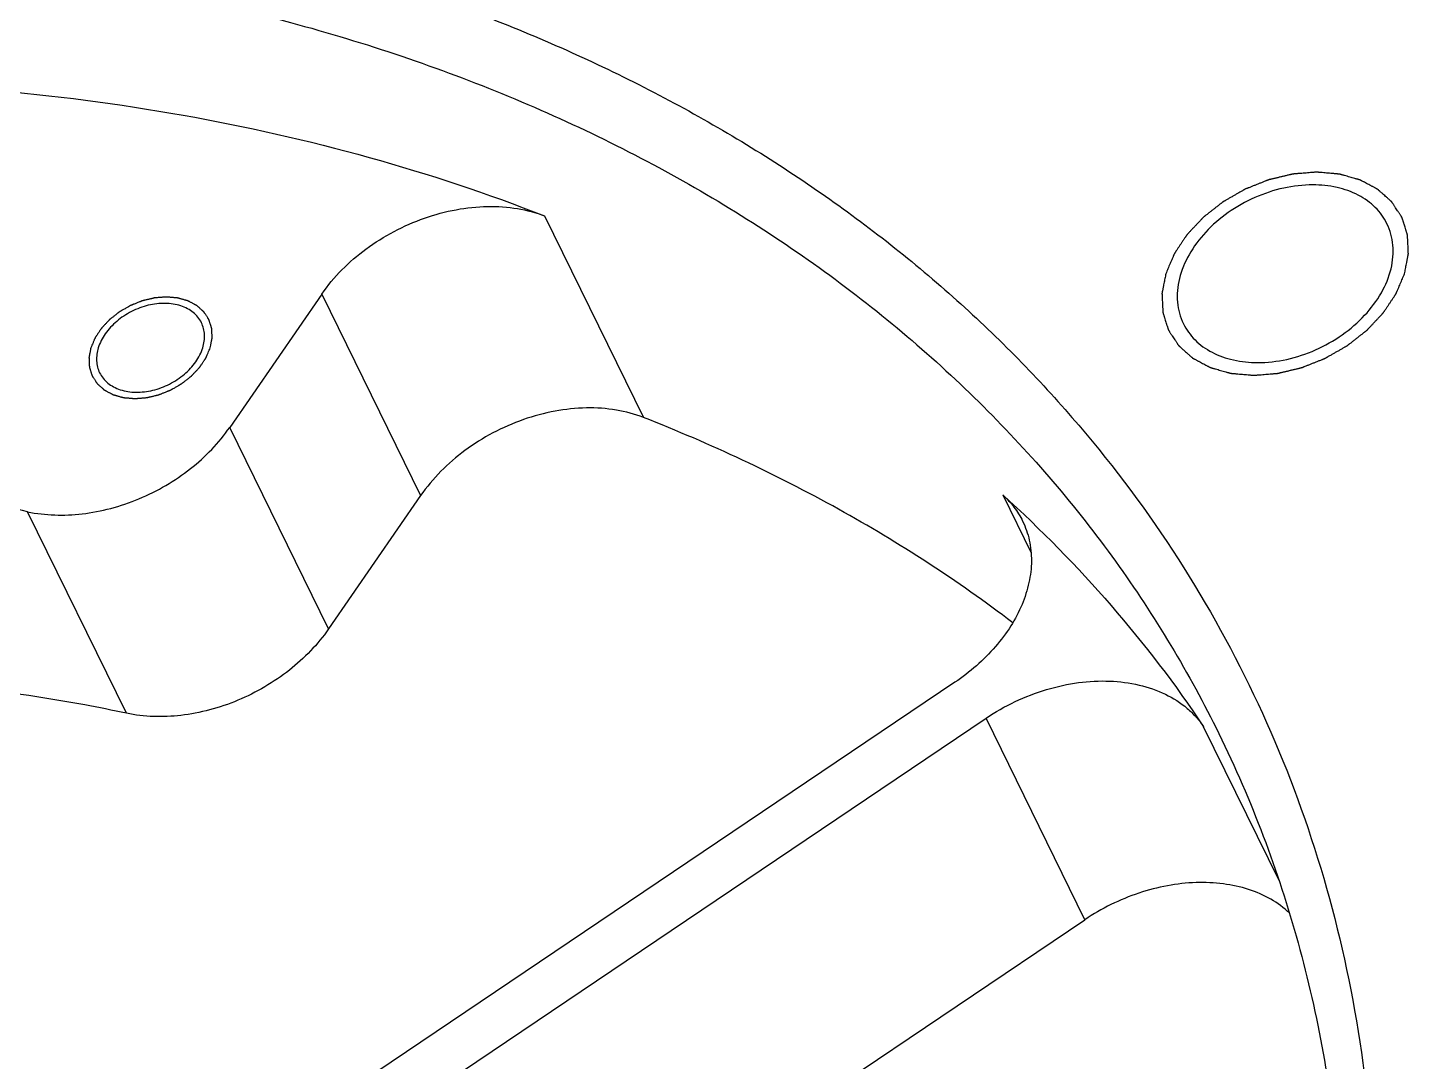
# Model space of a CAD drawing. Header units: millimetres. Extents: x 0 to 841, y 0 to 594.
# Drawn here: x 218.77 to 240.08, y 107.94 to 123.88 of the extents above; entities that cross this region are included whole.
import ezdxf

# ---------------------------------------------------------------- set-up
doc = ezdxf.new("R2010")
doc.units = ezdxf.units.MM
doc.header["$LTSCALE"] = 46.255
doc.layers.get('0').update_dxf_attribs({"linetype": 'CONTINUOUS'})
for name, color, linetype in [('03_ALL_AXES', 7, 'CONTINUOUS'), ('09_ALL_ROUNDS', 7, 'CONTINUOUS'), ('10_ALL_CHAMFER', 7, 'CONTINUOUS')]:
    doc.layers.add(name, color=color, linetype=linetype)

msp = doc.modelspace()

# ---------------------------------------------------------------- linework, layer by layer
at = {"color": 4}
for points, knots in [([(240.017, 120.089), (240.022, 120.114), (240.029, 120.152), (240.039, 120.203), (240.047, 120.241), (240.053, 120.273), (240.058, 120.298), (240.061, 120.317), (240.065, 120.336), (240.068, 120.352), (240.07, 120.364), (240.072, 120.374), (240.074, 120.382), (240.075, 120.387), (240.075, 120.391), (240.076, 120.393), (240.076, 120.395), (240.076, 120.398), (240.075, 120.404), (240.075, 120.411), (240.075, 120.42), (240.074, 120.433), (240.073, 120.448), (240.073, 120.466), (240.072, 120.484), (240.071, 120.509), (240.069, 120.539), (240.068, 120.57), (240.067, 120.594), (240.066, 120.613), (240.065, 120.631), (240.064, 120.646), (240.064, 120.658), (240.063, 120.666), (240.063, 120.672), (240.063, 120.677), (240.063, 120.68), (240.063, 120.683), (240.063, 120.686), (240.062, 120.688), (240.061, 120.691), (240.06, 120.694), (240.059, 120.698), (240.057, 120.704), (240.055, 120.711), (240.051, 120.722), (240.047, 120.736), (240.041, 120.753), (240.036, 120.77), (240.029, 120.793), (240.02, 120.821), (240.011, 120.849), (240.004, 120.871), (239.999, 120.888), (239.993, 120.905), (239.989, 120.919), (239.985, 120.93), (239.983, 120.937), (239.981, 120.943), (239.98, 120.947), (239.979, 120.951), (239.978, 120.954), (239.977, 120.956), (239.976, 120.958), (239.974, 120.96), (239.972, 120.963), (239.97, 120.967), (239.967, 120.972), (239.962, 120.978), (239.956, 120.988), (239.948, 121.001), (239.938, 121.016), (239.928, 121.031), (239.915, 121.051), (239.899, 121.076), (239.882, 121.101), (239.869, 121.121), (239.859, 121.136), (239.849, 121.151), (239.841, 121.164), (239.835, 121.174), (239.83, 121.18), (239.827, 121.185), (239.825, 121.189), (239.823, 121.192), (239.821, 121.195), (239.82, 121.197), (239.818, 121.198), (239.816, 121.2), (239.813, 121.203), (239.81, 121.206), (239.805, 121.21), (239.799, 121.215), (239.79, 121.223), (239.779, 121.233), (239.765, 121.245), (239.752, 121.257), (239.734, 121.273), (239.711, 121.294), (239.688, 121.314), (239.67, 121.33), (239.656, 121.342), (239.643, 121.354), (239.632, 121.364), (239.622, 121.372), (239.616, 121.378), (239.61, 121.383), (239.606, 121.387), (239.604, 121.389), (239.602, 121.391), (239.6, 121.392), (239.597, 121.393), (239.592, 121.396), (239.585, 121.4), (239.576, 121.404), (239.565, 121.41), (239.551, 121.418), (239.534, 121.427), (239.517, 121.436), (239.494, 121.448), (239.466, 121.463), (239.432, 121.481), (239.404, 121.496), (239.381, 121.508), (239.367, 121.515), (239.355, 121.521), (239.347, 121.526), (239.34, 121.53), (239.335, 121.532), (239.332, 121.534), (239.33, 121.535), (239.327, 121.536), (239.324, 121.537), (239.318, 121.538), (239.31, 121.541), (239.3, 121.543), (239.287, 121.547), (239.271, 121.552), (239.244, 121.559), (239.211, 121.569), (239.172, 121.58), (239.132, 121.591), (239.099, 121.6), (239.073, 121.608), (239.056, 121.612), (239.043, 121.616), (239.033, 121.619), (239.025, 121.621), (239.019, 121.623), (239.016, 121.624), (239.014, 121.625), (239.011, 121.625), (239.007, 121.625), (239.001, 121.626), (238.991, 121.626), (238.98, 121.627), (238.966, 121.629), (238.947, 121.63), (238.918, 121.633), (238.881, 121.636), (238.836, 121.64), (238.792, 121.644), (238.755, 121.647), (238.726, 121.65), (238.707, 121.651), (238.692, 121.652), (238.681, 121.653), (238.672, 121.654), (238.666, 121.655), (238.662, 121.655), (238.659, 121.655), (238.656, 121.655), (238.652, 121.655), (238.646, 121.654), (238.636, 121.653), (238.625, 121.653), (238.609, 121.651), (238.59, 121.65), (238.56, 121.647), (238.521, 121.644), (238.476, 121.64), (238.43, 121.637), (238.391, 121.634), (238.361, 121.631), (238.342, 121.63), (238.326, 121.628), (238.315, 121.627), (238.305, 121.627), (238.299, 121.626), (238.295, 121.626), (238.292, 121.626), (238.289, 121.625), (238.285, 121.624), (238.278, 121.622), (238.269, 121.62), (238.257, 121.617), (238.242, 121.614), (238.222, 121.609), (238.191, 121.602), (238.153, 121.592), (238.106, 121.581), (238.06, 121.57), (238.021, 121.561), (237.99, 121.554), (237.971, 121.549), (237.955, 121.545), (237.944, 121.543), (237.934, 121.54), (237.927, 121.539), (237.923, 121.538), (237.921, 121.537), (237.918, 121.536), (237.914, 121.535), (237.907, 121.532), (237.898, 121.528), (237.887, 121.524), (237.872, 121.518), (237.853, 121.51), (237.823, 121.498), (237.785, 121.483), (237.74, 121.465), (237.694, 121.447), (237.657, 121.432), (237.627, 121.42), (237.608, 121.413), (237.593, 121.407), (237.581, 121.403), (237.572, 121.399), (237.565, 121.396), (237.562, 121.395), (237.559, 121.394), (237.556, 121.392), (237.552, 121.39), (237.546, 121.386), (237.537, 121.381), (237.527, 121.375), (237.512, 121.367), (237.494, 121.357), (237.466, 121.34), (237.43, 121.32), (237.387, 121.295), (237.344, 121.27), (237.308, 121.25), (237.279, 121.233), (237.261, 121.223), (237.247, 121.215), (237.236, 121.209), (237.227, 121.204), (237.221, 121.2), (237.217, 121.198), (237.215, 121.197), (237.212, 121.195), (237.209, 121.192), (237.204, 121.188), (237.196, 121.182), (237.186, 121.174), (237.174, 121.164), (237.158, 121.152), (237.133, 121.132), (237.102, 121.108), (237.064, 121.078), (237.026, 121.049), (236.995, 121.024), (236.97, 121.004), (236.954, 120.992), (236.942, 120.982), (236.932, 120.975), (236.924, 120.969), (236.919, 120.965), (236.916, 120.962), (236.913, 120.96), (236.912, 120.958), (236.909, 120.955), (236.904, 120.95), (236.898, 120.943), (236.89, 120.935), (236.879, 120.924), (236.866, 120.91), (236.845, 120.887), (236.819, 120.859), (236.787, 120.825), (236.755, 120.792), (236.729, 120.764), (236.708, 120.741), (236.695, 120.727), (236.684, 120.716), (236.676, 120.708), (236.67, 120.701), (236.665, 120.696), (236.662, 120.693), (236.66, 120.691), (236.659, 120.688), (236.657, 120.685), (236.653, 120.68), (236.648, 120.672), (236.642, 120.663), (236.634, 120.651), (236.624, 120.636), (236.607, 120.612), (236.587, 120.581), (236.563, 120.545), (236.538, 120.508), (236.518, 120.478), (236.501, 120.453), (236.491, 120.438), (236.483, 120.426), (236.477, 120.417), (236.472, 120.409), (236.468, 120.404), (236.466, 120.401), (236.465, 120.398), (236.464, 120.396), (236.462, 120.393), (236.46, 120.387), (236.457, 120.379), (236.452, 120.369), (236.447, 120.356), (236.44, 120.34), (236.429, 120.314), (236.415, 120.282), (236.399, 120.244), (236.382, 120.205), (236.36, 120.153), (236.344, 120.114), (236.333, 120.089)], [0, 0, 0, 0, 0.015625, 0.023438, 0.03125, 0.039062, 0.042969, 0.046875, 0.050781, 0.054688, 0.056641, 0.058594, 0.060547, 0.061523, 0.062012, 0.0625, 0.062988, 0.063477, 0.064453, 0.066406, 0.068359, 0.070312, 0.074219, 0.078125, 0.082031, 0.085938, 0.09375, 0.101562, 0.105469, 0.109375, 0.113281, 0.117188, 0.119141, 0.121094, 0.12207, 0.123047, 0.124023, 0.124512, 0.125, 0.125488, 0.125977, 0.126953, 0.12793, 0.128906, 0.130859, 0.132812, 0.136719, 0.140625, 0.144531, 0.148438, 0.15625, 0.164062, 0.167969, 0.171875, 0.175781, 0.179688, 0.181641, 0.183594, 0.18457, 0.185547, 0.186523, 0.187012, 0.1875, 0.187988, 0.188477, 0.189453, 0.19043, 0.191406, 0.193359, 0.195312, 0.199219, 0.203125, 0.207031, 0.210938, 0.21875, 0.226562, 0.230469, 0.234375, 0.238281, 0.242188, 0.244141, 0.246094, 0.24707, 0.248047, 0.249023, 0.249512, 0.25, 0.250488, 0.250977, 0.251953, 0.25293, 0.253906, 0.255859, 0.257812, 0.261719, 0.265625, 0.269531, 0.273438, 0.28125, 0.289062, 0.292969, 0.296875, 0.300781, 0.304688, 0.306641, 0.308594, 0.310547, 0.311523, 0.312012, 0.3125, 0.312988, 0.313477, 0.314453, 0.316406, 0.318359, 0.320312, 0.324219, 0.328125, 0.332031, 0.335938, 0.34375, 0.351562, 0.359375, 0.363281, 0.367188, 0.369141, 0.371094, 0.373047, 0.374023, 0.374512, 0.375, 0.375488, 0.375977, 0.376953, 0.378906, 0.380859, 0.382812, 0.386719, 0.390625, 0.398438, 0.40625, 0.414062, 0.421875, 0.425781, 0.429688, 0.431641, 0.433594, 0.435547, 0.436523, 0.437012, 0.4375, 0.437988, 0.438477, 0.439453, 0.441406, 0.443359, 0.445312, 0.449219, 0.453125, 0.460938, 0.46875, 0.476562, 0.484375, 0.488281, 0.492188, 0.494141, 0.496094, 0.498047, 0.499023, 0.499512, 0.5, 0.500488, 0.500977, 0.501953, 0.503906, 0.505859, 0.507812, 0.511719, 0.515625, 0.523438, 0.53125, 0.539062, 0.546875, 0.550781, 0.554688, 0.556641, 0.558594, 0.560547, 0.561523, 0.562012, 0.5625, 0.562988, 0.563477, 0.564453, 0.566406, 0.568359, 0.570312, 0.574219, 0.578125, 0.585938, 0.59375, 0.601562, 0.609375, 0.613281, 0.617188, 0.619141, 0.621094, 0.623047, 0.624023, 0.624512, 0.625, 0.625488, 0.625977, 0.626953, 0.628906, 0.630859, 0.632812, 0.636719, 0.640625, 0.648438, 0.65625, 0.664062, 0.671875, 0.675781, 0.679688, 0.681641, 0.683594, 0.685547, 0.686523, 0.687012, 0.6875, 0.687988, 0.688477, 0.689453, 0.691406, 0.693359, 0.695312, 0.699219, 0.703125, 0.710938, 0.71875, 0.726562, 0.734375, 0.738281, 0.742188, 0.744141, 0.746094, 0.748047, 0.749023, 0.749512, 0.75, 0.750488, 0.750977, 0.751953, 0.753906, 0.755859, 0.757812, 0.761719, 0.765625, 0.773438, 0.78125, 0.789062, 0.796875, 0.800781, 0.804688, 0.806641, 0.808594, 0.810547, 0.811523, 0.812012, 0.8125, 0.812988, 0.813477, 0.814453, 0.816406, 0.818359, 0.820312, 0.824219, 0.828125, 0.835938, 0.84375, 0.851562, 0.859375, 0.863281, 0.867188, 0.869141, 0.871094, 0.873047, 0.874023, 0.874512, 0.875, 0.875488, 0.875977, 0.876953, 0.878906, 0.880859, 0.882812, 0.886719, 0.890625, 0.898438, 0.90625, 0.914062, 0.921875, 0.925781, 0.929688, 0.931641, 0.933594, 0.935547, 0.936523, 0.937012, 0.9375, 0.937988, 0.938477, 0.939453, 0.941406, 0.943359, 0.945312, 0.949219, 0.953125, 0.960938, 0.96875, 0.976562, 0.984375, 1, 1, 1, 1]), ([(236.333, 120.089), (236.328, 120.063), (236.321, 120.025), (236.311, 119.975), (236.303, 119.937), (236.297, 119.905), (236.292, 119.879), (236.289, 119.86), (236.285, 119.841), (236.282, 119.826), (236.279, 119.813), (236.278, 119.803), (236.276, 119.795), (236.275, 119.79), (236.274, 119.787), (236.274, 119.784), (236.274, 119.782), (236.274, 119.779), (236.274, 119.774), (236.275, 119.766), (236.275, 119.757), (236.276, 119.745), (236.276, 119.729), (236.277, 119.711), (236.278, 119.693), (236.279, 119.669), (236.281, 119.638), (236.282, 119.608), (236.283, 119.583), (236.284, 119.565), (236.285, 119.547), (236.285, 119.531), (236.286, 119.519), (236.286, 119.511), (236.287, 119.505), (236.287, 119.501), (236.287, 119.497), (236.287, 119.494), (236.287, 119.492), (236.288, 119.49), (236.289, 119.487), (236.29, 119.483), (236.291, 119.479), (236.293, 119.473), (236.295, 119.466), (236.299, 119.455), (236.303, 119.441), (236.309, 119.424), (236.314, 119.407), (236.321, 119.385), (236.33, 119.357), (236.339, 119.329), (236.346, 119.306), (236.351, 119.289), (236.357, 119.272), (236.361, 119.258), (236.365, 119.247), (236.367, 119.24), (236.369, 119.234), (236.37, 119.23), (236.371, 119.227), (236.372, 119.224), (236.373, 119.222), (236.374, 119.22), (236.376, 119.217), (236.378, 119.214), (236.38, 119.21), (236.383, 119.205), (236.387, 119.199), (236.394, 119.189), (236.402, 119.177), (236.412, 119.161), (236.422, 119.146), (236.435, 119.126), (236.451, 119.101), (236.468, 119.076), (236.481, 119.056), (236.491, 119.041), (236.501, 119.026), (236.509, 119.013), (236.515, 119.003), (236.519, 118.997), (236.523, 118.992), (236.525, 118.988), (236.527, 118.985), (236.529, 118.983), (236.53, 118.981), (236.532, 118.979), (236.534, 118.977), (236.537, 118.975), (236.54, 118.972), (236.545, 118.968), (236.55, 118.963), (236.56, 118.955), (236.571, 118.944), (236.584, 118.932), (236.598, 118.92), (236.616, 118.904), (236.639, 118.884), (236.662, 118.864), (236.68, 118.847), (236.693, 118.835), (236.707, 118.823), (236.718, 118.813), (236.727, 118.805), (236.734, 118.799), (236.74, 118.794), (236.744, 118.79), (236.746, 118.788), (236.748, 118.787), (236.75, 118.786), (236.753, 118.784), (236.758, 118.782), (236.765, 118.778), (236.773, 118.773), (236.785, 118.767), (236.799, 118.76), (236.816, 118.751), (236.833, 118.742), (236.856, 118.73), (236.884, 118.715), (236.918, 118.697), (236.946, 118.681), (236.969, 118.669), (236.983, 118.662), (236.995, 118.656), (237.003, 118.651), (237.01, 118.648), (237.015, 118.645), (237.018, 118.643), (237.02, 118.642), (237.023, 118.642), (237.026, 118.641), (237.032, 118.639), (237.04, 118.637), (237.05, 118.634), (237.063, 118.63), (237.079, 118.626), (237.106, 118.618), (237.139, 118.609), (237.178, 118.598), (237.218, 118.586), (237.251, 118.577), (237.277, 118.57), (237.293, 118.565), (237.307, 118.561), (237.316, 118.559), (237.325, 118.556), (237.33, 118.555), (237.334, 118.554), (237.336, 118.553), (237.339, 118.553), (237.343, 118.552), (237.349, 118.552), (237.358, 118.551), (237.369, 118.55), (237.384, 118.549), (237.403, 118.547), (237.432, 118.545), (237.469, 118.541), (237.514, 118.537), (237.558, 118.534), (237.595, 118.53), (237.624, 118.528), (237.643, 118.526), (237.658, 118.525), (237.669, 118.524), (237.678, 118.523), (237.684, 118.523), (237.688, 118.522), (237.691, 118.522), (237.694, 118.522), (237.697, 118.523), (237.704, 118.523), (237.714, 118.524), (237.725, 118.525), (237.74, 118.526), (237.76, 118.528), (237.79, 118.53), (237.828, 118.533), (237.874, 118.537), (237.92, 118.541), (237.958, 118.544), (237.989, 118.546), (238.008, 118.548), (238.023, 118.549), (238.035, 118.55), (238.044, 118.551), (238.051, 118.551), (238.055, 118.552), (238.058, 118.552), (238.061, 118.553), (238.065, 118.553), (238.071, 118.555), (238.081, 118.557), (238.093, 118.56), (238.108, 118.564), (238.127, 118.568), (238.158, 118.576), (238.197, 118.585), (238.244, 118.596), (238.29, 118.607), (238.329, 118.616), (238.36, 118.624), (238.379, 118.628), (238.394, 118.632), (238.406, 118.635), (238.416, 118.637), (238.423, 118.639), (238.426, 118.64), (238.429, 118.64), (238.432, 118.641), (238.436, 118.643), (238.442, 118.645), (238.452, 118.649), (238.463, 118.654), (238.478, 118.66), (238.497, 118.667), (238.527, 118.679), (238.565, 118.694), (238.61, 118.712), (238.655, 118.73), (238.693, 118.745), (238.723, 118.757), (238.742, 118.764), (238.757, 118.77), (238.768, 118.775), (238.778, 118.779), (238.785, 118.781), (238.788, 118.783), (238.791, 118.784), (238.794, 118.785), (238.797, 118.787), (238.804, 118.791), (238.813, 118.796), (238.823, 118.802), (238.838, 118.81), (238.856, 118.821), (238.884, 118.837), (238.92, 118.858), (238.963, 118.882), (239.006, 118.907), (239.042, 118.927), (239.071, 118.944), (239.089, 118.954), (239.103, 118.962), (239.114, 118.969), (239.123, 118.974), (239.129, 118.977), (239.132, 118.979), (239.135, 118.981), (239.138, 118.983), (239.141, 118.985), (239.146, 118.99), (239.154, 118.996), (239.163, 119.003), (239.176, 119.013), (239.192, 119.025), (239.217, 119.045), (239.248, 119.069), (239.286, 119.099), (239.323, 119.129), (239.355, 119.153), (239.38, 119.173), (239.396, 119.185), (239.408, 119.195), (239.418, 119.202), (239.425, 119.209), (239.431, 119.213), (239.434, 119.215), (239.436, 119.217), (239.438, 119.219), (239.441, 119.222), (239.446, 119.227), (239.452, 119.234), (239.46, 119.242), (239.471, 119.254), (239.484, 119.268), (239.505, 119.29), (239.531, 119.318), (239.563, 119.352), (239.595, 119.386), (239.621, 119.414), (239.642, 119.436), (239.655, 119.45), (239.666, 119.461), (239.674, 119.47), (239.68, 119.477), (239.685, 119.482), (239.688, 119.485), (239.69, 119.487), (239.691, 119.489), (239.693, 119.492), (239.697, 119.497), (239.702, 119.505), (239.708, 119.514), (239.716, 119.526), (239.726, 119.541), (239.742, 119.566), (239.763, 119.596), (239.787, 119.633), (239.812, 119.669), (239.832, 119.7), (239.848, 119.724), (239.859, 119.739), (239.867, 119.752), (239.873, 119.761), (239.878, 119.768), (239.881, 119.774), (239.883, 119.777), (239.885, 119.779), (239.886, 119.781), (239.887, 119.785), (239.89, 119.79), (239.893, 119.798), (239.897, 119.808), (239.903, 119.821), (239.91, 119.837), (239.921, 119.863), (239.935, 119.895), (239.951, 119.934), (239.968, 119.973), (239.99, 120.024), (240.006, 120.063), (240.017, 120.089)], [0, 0, 0, 0, 0.015625, 0.023438, 0.03125, 0.039062, 0.042969, 0.046875, 0.050781, 0.054688, 0.056641, 0.058594, 0.060547, 0.061523, 0.062012, 0.0625, 0.062988, 0.063477, 0.064453, 0.066406, 0.068359, 0.070312, 0.074219, 0.078125, 0.082031, 0.085938, 0.09375, 0.101562, 0.105469, 0.109375, 0.113281, 0.117188, 0.119141, 0.121094, 0.12207, 0.123047, 0.124023, 0.124512, 0.125, 0.125488, 0.125977, 0.126953, 0.12793, 0.128906, 0.130859, 0.132812, 0.136719, 0.140625, 0.144531, 0.148438, 0.15625, 0.164062, 0.167969, 0.171875, 0.175781, 0.179688, 0.181641, 0.183594, 0.18457, 0.185547, 0.186523, 0.187012, 0.1875, 0.187988, 0.188477, 0.189453, 0.19043, 0.191406, 0.193359, 0.195312, 0.199219, 0.203125, 0.207031, 0.210938, 0.21875, 0.226562, 0.230469, 0.234375, 0.238281, 0.242188, 0.244141, 0.246094, 0.24707, 0.248047, 0.249023, 0.249512, 0.25, 0.250488, 0.250977, 0.251953, 0.25293, 0.253906, 0.255859, 0.257812, 0.261719, 0.265625, 0.269531, 0.273438, 0.28125, 0.289062, 0.292969, 0.296875, 0.300781, 0.304688, 0.306641, 0.308594, 0.310547, 0.311523, 0.312012, 0.3125, 0.312988, 0.313477, 0.314453, 0.316406, 0.318359, 0.320312, 0.324219, 0.328125, 0.332031, 0.335938, 0.34375, 0.351562, 0.359375, 0.363281, 0.367188, 0.369141, 0.371094, 0.373047, 0.374023, 0.374512, 0.375, 0.375488, 0.375977, 0.376953, 0.378906, 0.380859, 0.382812, 0.386719, 0.390625, 0.398438, 0.40625, 0.414062, 0.421875, 0.425781, 0.429688, 0.431641, 0.433594, 0.435547, 0.436523, 0.437012, 0.4375, 0.437988, 0.438477, 0.439453, 0.441406, 0.443359, 0.445312, 0.449219, 0.453125, 0.460938, 0.46875, 0.476562, 0.484375, 0.488281, 0.492188, 0.494141, 0.496094, 0.498047, 0.499023, 0.499512, 0.5, 0.500488, 0.500977, 0.501953, 0.503906, 0.505859, 0.507812, 0.511719, 0.515625, 0.523438, 0.53125, 0.539062, 0.546875, 0.550781, 0.554688, 0.556641, 0.558594, 0.560547, 0.561523, 0.562012, 0.5625, 0.562988, 0.563477, 0.564453, 0.566406, 0.568359, 0.570312, 0.574219, 0.578125, 0.585938, 0.59375, 0.601562, 0.609375, 0.613281, 0.617188, 0.619141, 0.621094, 0.623047, 0.624023, 0.624512, 0.625, 0.625488, 0.625977, 0.626953, 0.628906, 0.630859, 0.632812, 0.636719, 0.640625, 0.648438, 0.65625, 0.664062, 0.671875, 0.675781, 0.679688, 0.681641, 0.683594, 0.685547, 0.686523, 0.687012, 0.6875, 0.687988, 0.688477, 0.689453, 0.691406, 0.693359, 0.695312, 0.699219, 0.703125, 0.710938, 0.71875, 0.726562, 0.734375, 0.738281, 0.742188, 0.744141, 0.746094, 0.748047, 0.749023, 0.749512, 0.75, 0.750488, 0.750977, 0.751953, 0.753906, 0.755859, 0.757812, 0.761719, 0.765625, 0.773438, 0.78125, 0.789062, 0.796875, 0.800781, 0.804688, 0.806641, 0.808594, 0.810547, 0.811523, 0.812012, 0.8125, 0.812988, 0.813477, 0.814453, 0.816406, 0.818359, 0.820312, 0.824219, 0.828125, 0.835938, 0.84375, 0.851562, 0.859375, 0.863281, 0.867188, 0.869141, 0.871094, 0.873047, 0.874023, 0.874512, 0.875, 0.875488, 0.875977, 0.876953, 0.878906, 0.880859, 0.882812, 0.886719, 0.890625, 0.898438, 0.90625, 0.914062, 0.921875, 0.925781, 0.929688, 0.931641, 0.933594, 0.935547, 0.936523, 0.937012, 0.9375, 0.937988, 0.938477, 0.939453, 0.941406, 0.943359, 0.945312, 0.949219, 0.953125, 0.960938, 0.96875, 0.976562, 0.984375, 1, 1, 1, 1]), ([(221.588, 118.946), (221.59, 118.959), (221.594, 118.978), (221.599, 119.003), (221.603, 119.022), (221.606, 119.041), (221.609, 119.057), (221.612, 119.07), (221.614, 119.079), (221.615, 119.087), (221.616, 119.093), (221.617, 119.096), (221.618, 119.098), (221.617, 119.101), (221.617, 119.104), (221.617, 119.109), (221.617, 119.117), (221.616, 119.126), (221.616, 119.138), (221.615, 119.153), (221.614, 119.172), (221.613, 119.19), (221.612, 119.205), (221.612, 119.217), (221.612, 119.225), (221.611, 119.231), (221.611, 119.236), (221.611, 119.239), (221.611, 119.242), (221.611, 119.245), (221.61, 119.247), (221.609, 119.25), (221.608, 119.253), (221.607, 119.257), (221.605, 119.263), (221.603, 119.27), (221.599, 119.281), (221.595, 119.295), (221.589, 119.312), (221.584, 119.329), (221.58, 119.343), (221.576, 119.354), (221.574, 119.361), (221.572, 119.367), (221.571, 119.371), (221.57, 119.375), (221.569, 119.378), (221.568, 119.38), (221.567, 119.382), (221.565, 119.384), (221.563, 119.387), (221.561, 119.391), (221.557, 119.396), (221.553, 119.402), (221.547, 119.412), (221.538, 119.425), (221.529, 119.44), (221.519, 119.455), (221.511, 119.467), (221.504, 119.478), (221.5, 119.484), (221.497, 119.489), (221.494, 119.493), (221.492, 119.496), (221.49, 119.498), (221.489, 119.5), (221.488, 119.502), (221.485, 119.504), (221.482, 119.506), (221.479, 119.509), (221.475, 119.513), (221.469, 119.518), (221.46, 119.526), (221.448, 119.536), (221.435, 119.549), (221.421, 119.561), (221.41, 119.571), (221.401, 119.579), (221.394, 119.585), (221.388, 119.59), (221.384, 119.594), (221.382, 119.596), (221.38, 119.597), (221.378, 119.598), (221.375, 119.6), (221.37, 119.602), (221.363, 119.606), (221.355, 119.611), (221.344, 119.617), (221.329, 119.624), (221.312, 119.633), (221.295, 119.642), (221.281, 119.65), (221.27, 119.656), (221.261, 119.66), (221.254, 119.664), (221.249, 119.667), (221.246, 119.668), (221.244, 119.67), (221.242, 119.67), (221.239, 119.671), (221.233, 119.673), (221.225, 119.675), (221.215, 119.678), (221.201, 119.681), (221.185, 119.686), (221.165, 119.692), (221.145, 119.697), (221.129, 119.702), (221.116, 119.706), (221.106, 119.709), (221.098, 119.711), (221.092, 119.712), (221.089, 119.713), (221.086, 119.714), (221.083, 119.714), (221.08, 119.715), (221.073, 119.715), (221.064, 119.716), (221.053, 119.717), (221.038, 119.718), (221.02, 119.72), (220.998, 119.722), (220.975, 119.724), (220.957, 119.725), (220.942, 119.727), (220.931, 119.728), (220.922, 119.728), (220.915, 119.729), (220.912, 119.729), (220.909, 119.73), (220.906, 119.729), (220.902, 119.729), (220.896, 119.728), (220.886, 119.728), (220.874, 119.727), (220.859, 119.725), (220.84, 119.724), (220.817, 119.722), (220.794, 119.72), (220.775, 119.719), (220.76, 119.717), (220.748, 119.716), (220.739, 119.716), (220.732, 119.715), (220.728, 119.715), (220.725, 119.715), (220.722, 119.714), (220.719, 119.713), (220.712, 119.711), (220.702, 119.709), (220.691, 119.706), (220.675, 119.703), (220.656, 119.698), (220.633, 119.693), (220.609, 119.687), (220.59, 119.682), (220.574, 119.679), (220.563, 119.676), (220.553, 119.674), (220.546, 119.672), (220.543, 119.671), (220.54, 119.671), (220.537, 119.669), (220.533, 119.668), (220.526, 119.665), (220.517, 119.661), (220.506, 119.657), (220.491, 119.651), (220.472, 119.644), (220.449, 119.635), (220.427, 119.626), (220.408, 119.618), (220.393, 119.612), (220.381, 119.608), (220.372, 119.604), (220.365, 119.601), (220.362, 119.6), (220.359, 119.599), (220.356, 119.597), (220.352, 119.595), (220.346, 119.591), (220.337, 119.586), (220.326, 119.58), (220.312, 119.572), (220.294, 119.562), (220.273, 119.549), (220.251, 119.537), (220.233, 119.527), (220.219, 119.519), (220.208, 119.512), (220.199, 119.507), (220.193, 119.504), (220.189, 119.502), (220.187, 119.5), (220.184, 119.498), (220.181, 119.496), (220.176, 119.491), (220.168, 119.485), (220.158, 119.478), (220.146, 119.468), (220.13, 119.456), (220.111, 119.441), (220.093, 119.426), (220.077, 119.414), (220.064, 119.404), (220.055, 119.397), (220.047, 119.391), (220.042, 119.386), (220.038, 119.384), (220.036, 119.382), (220.034, 119.38), (220.031, 119.377), (220.027, 119.372), (220.02, 119.365), (220.012, 119.357), (220.002, 119.345), (219.989, 119.331), (219.973, 119.315), (219.957, 119.298), (219.944, 119.284), (219.933, 119.273), (219.925, 119.264), (219.919, 119.257), (219.914, 119.252), (219.912, 119.249), (219.909, 119.247), (219.908, 119.245), (219.906, 119.242), (219.902, 119.237), (219.897, 119.229), (219.891, 119.22), (219.883, 119.208), (219.873, 119.192), (219.861, 119.174), (219.848, 119.156), (219.838, 119.141), (219.83, 119.128), (219.824, 119.119), (219.819, 119.112), (219.815, 119.106), (219.813, 119.103), (219.812, 119.101), (219.811, 119.099), (219.809, 119.095), (219.807, 119.09), (219.804, 119.082), (219.799, 119.072), (219.794, 119.059), (219.787, 119.043), (219.776, 119.017), (219.762, 118.985), (219.751, 118.959), (219.746, 118.946)], [0, 0, 0, 0, 0.015625, 0.023438, 0.03125, 0.039062, 0.046875, 0.050781, 0.054688, 0.058594, 0.060547, 0.061523, 0.0625, 0.063477, 0.064453, 0.066406, 0.070312, 0.074219, 0.078125, 0.085938, 0.09375, 0.101562, 0.109375, 0.113281, 0.117188, 0.119141, 0.121094, 0.123047, 0.124023, 0.125, 0.125977, 0.126953, 0.128906, 0.130859, 0.132812, 0.136719, 0.140625, 0.148438, 0.15625, 0.164062, 0.171875, 0.175781, 0.179688, 0.181641, 0.183594, 0.185547, 0.186523, 0.1875, 0.188477, 0.189453, 0.191406, 0.193359, 0.195312, 0.199219, 0.203125, 0.210938, 0.21875, 0.226562, 0.234375, 0.238281, 0.242188, 0.244141, 0.246094, 0.248047, 0.249023, 0.25, 0.250977, 0.251953, 0.253906, 0.255859, 0.257812, 0.261719, 0.265625, 0.273438, 0.28125, 0.289062, 0.296875, 0.300781, 0.304688, 0.308594, 0.310547, 0.311523, 0.3125, 0.313477, 0.314453, 0.316406, 0.320312, 0.324219, 0.328125, 0.335938, 0.34375, 0.351562, 0.359375, 0.363281, 0.367188, 0.371094, 0.373047, 0.374023, 0.375, 0.375977, 0.376953, 0.378906, 0.382812, 0.386719, 0.390625, 0.398438, 0.40625, 0.414062, 0.421875, 0.425781, 0.429688, 0.433594, 0.435547, 0.436523, 0.4375, 0.438477, 0.439453, 0.441406, 0.445312, 0.449219, 0.453125, 0.460938, 0.46875, 0.476562, 0.484375, 0.488281, 0.492188, 0.496094, 0.498047, 0.499023, 0.5, 0.500977, 0.501953, 0.503906, 0.507812, 0.511719, 0.515625, 0.523438, 0.53125, 0.539062, 0.546875, 0.550781, 0.554688, 0.558594, 0.560547, 0.561523, 0.5625, 0.563477, 0.564453, 0.566406, 0.570312, 0.574219, 0.578125, 0.585938, 0.59375, 0.601562, 0.609375, 0.613281, 0.617188, 0.621094, 0.623047, 0.624023, 0.625, 0.625977, 0.626953, 0.628906, 0.632812, 0.636719, 0.640625, 0.648438, 0.65625, 0.664062, 0.671875, 0.675781, 0.679688, 0.683594, 0.685547, 0.686523, 0.6875, 0.688477, 0.689453, 0.691406, 0.695312, 0.699219, 0.703125, 0.710938, 0.71875, 0.726562, 0.734375, 0.738281, 0.742188, 0.746094, 0.748047, 0.749023, 0.75, 0.750977, 0.751953, 0.753906, 0.757812, 0.761719, 0.765625, 0.773438, 0.78125, 0.789062, 0.796875, 0.800781, 0.804688, 0.808594, 0.810547, 0.811523, 0.8125, 0.813477, 0.814453, 0.816406, 0.820312, 0.824219, 0.828125, 0.835938, 0.84375, 0.851562, 0.859375, 0.863281, 0.867188, 0.871094, 0.873047, 0.874023, 0.875, 0.875977, 0.876953, 0.878906, 0.882812, 0.886719, 0.890625, 0.898438, 0.90625, 0.914062, 0.921875, 0.925781, 0.929688, 0.933594, 0.935547, 0.936523, 0.9375, 0.938477, 0.939453, 0.941406, 0.945312, 0.949219, 0.953125, 0.960938, 0.96875, 0.984375, 1, 1, 1, 1]), ([(219.746, 118.946), (219.743, 118.934), (219.74, 118.915), (219.735, 118.889), (219.731, 118.87), (219.727, 118.851), (219.724, 118.835), (219.722, 118.823), (219.72, 118.813), (219.718, 118.805), (219.717, 118.8), (219.717, 118.796), (219.716, 118.794), (219.716, 118.792), (219.717, 118.789), (219.717, 118.783), (219.717, 118.776), (219.718, 118.767), (219.718, 118.754), (219.719, 118.739), (219.72, 118.721), (219.721, 118.703), (219.721, 118.687), (219.722, 118.675), (219.722, 118.668), (219.722, 118.661), (219.723, 118.657), (219.723, 118.653), (219.723, 118.65), (219.723, 118.648), (219.724, 118.646), (219.725, 118.643), (219.726, 118.639), (219.727, 118.635), (219.729, 118.629), (219.731, 118.622), (219.735, 118.611), (219.739, 118.597), (219.744, 118.58), (219.75, 118.563), (219.754, 118.549), (219.758, 118.538), (219.76, 118.531), (219.762, 118.525), (219.763, 118.521), (219.764, 118.518), (219.765, 118.515), (219.766, 118.513), (219.767, 118.511), (219.769, 118.508), (219.771, 118.505), (219.773, 118.501), (219.776, 118.496), (219.78, 118.49), (219.787, 118.48), (219.795, 118.468), (219.805, 118.453), (219.815, 118.437), (219.823, 118.425), (219.83, 118.415), (219.834, 118.409), (219.837, 118.404), (219.839, 118.4), (219.841, 118.397), (219.843, 118.394), (219.844, 118.392), (219.846, 118.391), (219.848, 118.389), (219.851, 118.386), (219.855, 118.383), (219.859, 118.379), (219.865, 118.374), (219.874, 118.366), (219.885, 118.356), (219.899, 118.344), (219.912, 118.332), (219.924, 118.322), (219.933, 118.313), (219.94, 118.307), (219.945, 118.302), (219.949, 118.299), (219.952, 118.297), (219.953, 118.295), (219.955, 118.294), (219.958, 118.293), (219.963, 118.29), (219.97, 118.286), (219.979, 118.282), (219.99, 118.276), (220.004, 118.268), (220.021, 118.259), (220.038, 118.25), (220.053, 118.243), (220.064, 118.237), (220.072, 118.232), (220.079, 118.228), (220.084, 118.226), (220.087, 118.224), (220.089, 118.223), (220.092, 118.222), (220.095, 118.221), (220.101, 118.22), (220.109, 118.217), (220.119, 118.215), (220.132, 118.211), (220.149, 118.206), (220.168, 118.201), (220.188, 118.195), (220.205, 118.19), (220.218, 118.187), (220.228, 118.184), (220.236, 118.182), (220.242, 118.18), (220.245, 118.179), (220.247, 118.178), (220.25, 118.178), (220.254, 118.178), (220.26, 118.177), (220.27, 118.176), (220.281, 118.175), (220.296, 118.174), (220.314, 118.173), (220.336, 118.171), (220.358, 118.169), (220.377, 118.167), (220.392, 118.166), (220.403, 118.165), (220.412, 118.164), (220.418, 118.163), (220.422, 118.163), (220.425, 118.163), (220.428, 118.163), (220.431, 118.163), (220.438, 118.164), (220.448, 118.165), (220.459, 118.166), (220.474, 118.167), (220.494, 118.168), (220.517, 118.17), (220.539, 118.172), (220.559, 118.174), (220.574, 118.175), (220.585, 118.176), (220.595, 118.177), (220.602, 118.177), (220.605, 118.178), (220.608, 118.178), (220.611, 118.179), (220.615, 118.179), (220.622, 118.181), (220.631, 118.183), (220.643, 118.186), (220.659, 118.19), (220.678, 118.194), (220.701, 118.2), (220.724, 118.205), (220.744, 118.21), (220.759, 118.214), (220.771, 118.216), (220.78, 118.219), (220.787, 118.22), (220.791, 118.221), (220.794, 118.222), (220.797, 118.223), (220.801, 118.225), (220.807, 118.227), (220.817, 118.231), (220.828, 118.235), (220.843, 118.241), (220.862, 118.249), (220.884, 118.258), (220.907, 118.267), (220.926, 118.274), (220.941, 118.28), (220.952, 118.285), (220.962, 118.289), (220.968, 118.291), (220.972, 118.293), (220.975, 118.294), (220.978, 118.295), (220.981, 118.297), (220.987, 118.301), (220.996, 118.306), (221.007, 118.312), (221.022, 118.32), (221.039, 118.331), (221.061, 118.343), (221.082, 118.355), (221.1, 118.366), (221.115, 118.374), (221.125, 118.38), (221.134, 118.385), (221.141, 118.389), (221.144, 118.391), (221.147, 118.392), (221.149, 118.394), (221.152, 118.397), (221.158, 118.401), (221.166, 118.407), (221.175, 118.414), (221.188, 118.424), (221.203, 118.437), (221.222, 118.451), (221.241, 118.466), (221.257, 118.478), (221.269, 118.488), (221.279, 118.496), (221.287, 118.502), (221.292, 118.506), (221.295, 118.509), (221.298, 118.51), (221.3, 118.513), (221.302, 118.515), (221.307, 118.52), (221.313, 118.527), (221.321, 118.536), (221.332, 118.547), (221.345, 118.561), (221.361, 118.578), (221.377, 118.595), (221.39, 118.609), (221.4, 118.62), (221.408, 118.628), (221.415, 118.635), (221.42, 118.64), (221.422, 118.643), (221.424, 118.645), (221.426, 118.647), (221.428, 118.651), (221.431, 118.656), (221.436, 118.663), (221.442, 118.673), (221.451, 118.685), (221.461, 118.7), (221.473, 118.718), (221.485, 118.737), (221.495, 118.752), (221.504, 118.764), (221.51, 118.773), (221.515, 118.781), (221.518, 118.786), (221.52, 118.789), (221.522, 118.791), (221.523, 118.794), (221.524, 118.797), (221.527, 118.803), (221.53, 118.811), (221.534, 118.82), (221.54, 118.833), (221.547, 118.849), (221.558, 118.875), (221.571, 118.908), (221.582, 118.933), (221.588, 118.946)], [0, 0, 0, 0, 0.015625, 0.023438, 0.03125, 0.039062, 0.046875, 0.050781, 0.054688, 0.058594, 0.060547, 0.061523, 0.0625, 0.063477, 0.064453, 0.066406, 0.070312, 0.074219, 0.078125, 0.085938, 0.09375, 0.101562, 0.109375, 0.113281, 0.117188, 0.119141, 0.121094, 0.123047, 0.124023, 0.125, 0.125977, 0.126953, 0.128906, 0.130859, 0.132812, 0.136719, 0.140625, 0.148438, 0.15625, 0.164062, 0.171875, 0.175781, 0.179688, 0.181641, 0.183594, 0.185547, 0.186523, 0.1875, 0.188477, 0.189453, 0.191406, 0.193359, 0.195312, 0.199219, 0.203125, 0.210938, 0.21875, 0.226562, 0.234375, 0.238281, 0.242188, 0.244141, 0.246094, 0.248047, 0.249023, 0.25, 0.250977, 0.251953, 0.253906, 0.255859, 0.257812, 0.261719, 0.265625, 0.273438, 0.28125, 0.289062, 0.296875, 0.300781, 0.304688, 0.308594, 0.310547, 0.311523, 0.3125, 0.313477, 0.314453, 0.316406, 0.320312, 0.324219, 0.328125, 0.335938, 0.34375, 0.351562, 0.359375, 0.363281, 0.367188, 0.371094, 0.373047, 0.374023, 0.375, 0.375977, 0.376953, 0.378906, 0.382812, 0.386719, 0.390625, 0.398438, 0.40625, 0.414062, 0.421875, 0.425781, 0.429688, 0.433594, 0.435547, 0.436523, 0.4375, 0.438477, 0.439453, 0.441406, 0.445312, 0.449219, 0.453125, 0.460938, 0.46875, 0.476562, 0.484375, 0.488281, 0.492188, 0.496094, 0.498047, 0.499023, 0.5, 0.500977, 0.501953, 0.503906, 0.507812, 0.511719, 0.515625, 0.523438, 0.53125, 0.539062, 0.546875, 0.550781, 0.554688, 0.558594, 0.560547, 0.561523, 0.5625, 0.563477, 0.564453, 0.566406, 0.570312, 0.574219, 0.578125, 0.585938, 0.59375, 0.601562, 0.609375, 0.613281, 0.617188, 0.621094, 0.623047, 0.624023, 0.625, 0.625977, 0.626953, 0.628906, 0.632812, 0.636719, 0.640625, 0.648438, 0.65625, 0.664062, 0.671875, 0.675781, 0.679688, 0.683594, 0.685547, 0.686523, 0.6875, 0.688477, 0.689453, 0.691406, 0.695312, 0.699219, 0.703125, 0.710938, 0.71875, 0.726562, 0.734375, 0.738281, 0.742188, 0.746094, 0.748047, 0.749023, 0.75, 0.750977, 0.751953, 0.753906, 0.757812, 0.761719, 0.765625, 0.773438, 0.78125, 0.789062, 0.796875, 0.800781, 0.804688, 0.808594, 0.810547, 0.811523, 0.8125, 0.813477, 0.814453, 0.816406, 0.820312, 0.824219, 0.828125, 0.835938, 0.84375, 0.851562, 0.859375, 0.863281, 0.867188, 0.871094, 0.873047, 0.874023, 0.875, 0.875977, 0.876953, 0.878906, 0.882812, 0.886719, 0.890625, 0.898438, 0.90625, 0.914062, 0.921875, 0.925781, 0.929688, 0.933594, 0.935547, 0.936523, 0.9375, 0.938477, 0.939453, 0.941406, 0.945312, 0.949219, 0.953125, 0.960938, 0.96875, 0.984375, 1, 1, 1, 1])]:
    msp.add_open_spline(points, degree=3, knots=knots, dxfattribs=at)
at = {"layer": '03_ALL_AXES', "color": 7}
for points, knots in [([(238.599, 121.459), (238.449, 121.459), (238.142, 121.423), (237.699, 121.276), (237.29, 121.046), (236.943, 120.747), (236.682, 120.401), (236.549, 120.084), (236.507, 119.832), (236.507, 119.651), (236.538, 119.477), (236.579, 119.369), (236.604, 119.318)], [0, 0, 0, 0, 0.132591, 0.270775, 0.409951, 0.545327, 0.672861, 0.790227, 0.845255, 0.898156, 0.949494, 1, 1, 1, 1]), ([(239.746, 120.86), (239.723, 120.906), (239.67, 120.995), (239.568, 121.114), (239.445, 121.218), (239.253, 121.336), (238.968, 121.435), (238.725, 121.459), (238.599, 121.459)], [0, 0, 0, 0, 0.112901, 0.227308, 0.344582, 0.465828, 0.722461, 1, 1, 1, 1]), ([(237.751, 118.718), (237.901, 118.718), (238.208, 118.754), (238.651, 118.901), (239.06, 119.131), (239.407, 119.43), (239.668, 119.776), (239.801, 120.094), (239.843, 120.346), (239.843, 120.527), (239.812, 120.7), (239.771, 120.808), (239.746, 120.86)], [0, 0, 0, 0, 0.132591, 0.270775, 0.409951, 0.545327, 0.672861, 0.790227, 0.845255, 0.898156, 0.949494, 1, 1, 1, 1]), ([(221.452, 119.332), (221.438, 119.362), (221.401, 119.42), (221.327, 119.493), (221.237, 119.553), (221.094, 119.613), (220.887, 119.643), (220.626, 119.611), (220.412, 119.531), (220.253, 119.438), (220.109, 119.331), (219.963, 119.174), (219.884, 119.022), (219.861, 118.946)], [0, 0, 0, 0, 0.050762, 0.102661, 0.156657, 0.213405, 0.335729, 0.468885, 0.608096, 0.678085, 0.747135, 0.879172, 1, 1, 1, 1]), ([(221.473, 118.946), (221.493, 119.011), (221.508, 119.113), (221.488, 119.243), (221.466, 119.303), (221.452, 119.332)], [0, 0, 0, 0, 0.516111, 0.760434, 1, 1, 1, 1]), ([(236.604, 119.318), (236.626, 119.272), (236.68, 119.183), (236.782, 119.063), (236.905, 118.959), (237.097, 118.841), (237.382, 118.742), (237.625, 118.718), (237.751, 118.718)], [0, 0, 0, 0, 0.112901, 0.227308, 0.344582, 0.465828, 0.722461, 1, 1, 1, 1]), ([(219.861, 118.946), (219.841, 118.881), (219.826, 118.78), (219.845, 118.649), (219.867, 118.589), (219.881, 118.561)], [0, 0, 0, 0, 0.516111, 0.760434, 1, 1, 1, 1]), ([(219.881, 118.561), (219.896, 118.531), (219.933, 118.473), (220.007, 118.399), (220.097, 118.34), (220.239, 118.28), (220.447, 118.249), (220.708, 118.282), (220.922, 118.362), (221.081, 118.454), (221.224, 118.562), (221.371, 118.719), (221.449, 118.87), (221.473, 118.946)], [0, 0, 0, 0, 0.050762, 0.102661, 0.156657, 0.213405, 0.335729, 0.468885, 0.608096, 0.678085, 0.747135, 0.879172, 1, 1, 1, 1])]:
    msp.add_open_spline(points, degree=3, knots=knots, dxfattribs=at)
at = {"layer": '09_ALL_ROUNDS', "color": 4}
for p, q in [((226.748, 120.979), (228.273, 117.871)), ((223.309, 119.774), (224.834, 116.666)), ((223.414, 114.61), (221.888, 117.718)), ((233.816, 116.678), (234.255, 115.783)), ((220.295, 113.309), (218.77, 116.417)), ((235.084, 110.125), (233.559, 113.233)), ((238.081, 110.729), (236.917, 113.101))]:
    msp.add_line(p, q, dxfattribs=at)
at = {"layer": '09_ALL_ROUNDS', "color": 7}
for p, q in [((223.309, 119.774), (221.888, 117.718)), ((224.834, 116.666), (223.414, 114.61)), ((233.079, 113.787), (212.214, 99.735)), ((212.694, 99.181), (233.559, 113.233)), ((214.219, 96.073), (235.084, 110.125))]:
    msp.add_line(p, q, dxfattribs=at)
for points, knots in [([(215.03, 123.059), (216.072, 123.059), (218.129, 122.975), (221.145, 122.585), (224.024, 121.937), (225.863, 121.327), (226.748, 120.979)], [0, 0, 0, 0, 0.261343, 0.51531, 0.761554, 1, 1, 1, 1]), ([(223.309, 119.774), (223.493, 120.041), (223.853, 120.398), (224.419, 120.752), (224.888, 120.957), (225.375, 121.088), (225.859, 121.14), (226.322, 121.109), (226.613, 121.032), (226.748, 120.979)], [0, 0, 0, 0, 0.25053, 0.382029, 0.514068, 0.643999, 0.769407, 0.888416, 1, 1, 1, 1]), ([(228.273, 117.871), (228.139, 117.924), (227.847, 118.001), (227.384, 118.032), (226.9, 117.98), (226.413, 117.849), (225.944, 117.644), (225.378, 117.289), (225.019, 116.933), (224.834, 116.666)], [0, 0, 0, 0, 0.111584, 0.230593, 0.356001, 0.485932, 0.617971, 0.74947, 1, 1, 1, 1]), ([(233.971, 114.706), (233.12, 115.353), (231.285, 116.542), (229.305, 117.466), (228.273, 117.871)], [0, 0, 0, 0, 0.490846, 1, 1, 1, 1]), ([(218.77, 116.417), (219.044, 116.359), (219.484, 116.349), (220.058, 116.46), (220.493, 116.608), (220.908, 116.815), (221.405, 117.152), (221.722, 117.478), (221.888, 117.718)], [0, 0, 0, 0, 0.236738, 0.363368, 0.493034, 0.623676, 0.753145, 1, 1, 1, 1]), ([(218.77, 116.417), (218.556, 116.463), (217.687, 116.635), (216.809, 116.762), (216.145, 116.832)], [0, 0, 0, 0, 0.246796, 1, 1, 1, 1]), ([(233.816, 116.678), (234.407, 116.143), (235.518, 115.012), (236.481, 113.753), (236.917, 113.101)], [0, 0, 0, 0, 0.503748, 1, 1, 1, 1]), ([(233.816, 116.678), (233.88, 116.62), (233.996, 116.494), (234.086, 116.349), (234.123, 116.273)], [0, 0, 0, 0, 0.504339, 1, 1, 1, 1]), ([(234.123, 116.273), (234.169, 116.18), (234.239, 115.978), (234.271, 115.654), (234.231, 115.317), (234.121, 114.977), (233.945, 114.644), (233.624, 114.215), (233.31, 113.942), (233.079, 113.787)], [0, 0, 0, 0, 0.106719, 0.216245, 0.330867, 0.452032, 0.580253, 0.715199, 1, 1, 1, 1]), ([(223.414, 114.61), (223.247, 114.37), (222.931, 114.044), (222.433, 113.707), (222.019, 113.5), (221.583, 113.352), (221.009, 113.241), (220.569, 113.251), (220.295, 113.309)], [0, 0, 0, 0, 0.246855, 0.376324, 0.506966, 0.636632, 0.763262, 1, 1, 1, 1]), ([(233.559, 113.233), (233.844, 113.425), (234.316, 113.649), (234.977, 113.794), (235.461, 113.819), (235.917, 113.761), (236.325, 113.621), (236.616, 113.436), (236.803, 113.254), (236.882, 113.153), (236.917, 113.101)], [0, 0, 0, 0, 0.279605, 0.416565, 0.547953, 0.671996, 0.787965, 0.896495, 0.948712, 1, 1, 1, 1]), ([(220.295, 113.309), (220.081, 113.355), (219.212, 113.527), (218.334, 113.654), (217.67, 113.724)], [0, 0, 0, 0, 0.246796, 1, 1, 1, 1]), ([(238.241, 110.229), (238.154, 110.31), (237.955, 110.455), (237.607, 110.605), (237.215, 110.69), (236.792, 110.708), (236.352, 110.659), (235.762, 110.505), (235.341, 110.298), (235.084, 110.125)], [0, 0, 0, 0, 0.104947, 0.216047, 0.334202, 0.459279, 0.590282, 0.725576, 1, 1, 1, 1])]:
    msp.add_open_spline(points, degree=3, knots=knots, dxfattribs=at)
at = {"layer": '10_ALL_CHAMFER', "color": 7}
for points, knots in [([(213.991, 126.133), (216.099, 126.133), (219.227, 125.88), (222.751, 125.082), (224.649, 124.499), (226.455, 123.84), (228.592, 122.863), (230.954, 121.439), (233.071, 119.787), (234.919, 117.921), (236.481, 115.86), (237.741, 113.624), (238.685, 111.236), (239.305, 108.72), (239.594, 106.1), (239.55, 103.404), (239.176, 100.658), (238.596, 98.368), (237.976, 96.537), (237.241, 94.682), (236.124, 92.381), (234.499, 89.696), (232.594, 87.092), (230.427, 84.592), (228.02, 82.221), (225.394, 80), (222.576, 77.952), (219.592, 76.095), (215.437, 73.902), (211.071, 72.158), (206.588, 70.91), (202.151, 70.02), (198.782, 69.733), (196.562, 69.733)], [0, 0, 0, 0, 0.064582, 0.095464, 0.11054, 0.125372, 0.154318, 0.182381, 0.209676, 0.236357, 0.262613, 0.288661, 0.314727, 0.341041, 0.367812, 0.395227, 0.423431, 0.452532, 0.467446, 0.482605, 0.513652, 0.545669, 0.578606, 0.612385, 0.646899, 0.682024, 0.717618, 0.753526, 0.789586, 0.861453, 0.896979, 0.932011, 1, 1, 1, 1]), ([(214.038, 125.079), (215.333, 125.079), (217.878, 124.95), (220.993, 124.443), (223.366, 123.832), (225.063, 123.281), (226.687, 122.635), (228.234, 121.895), (229.696, 121.064), (231.07, 120.146), (232.349, 119.143), (233.528, 118.06), (234.604, 116.9), (235.572, 115.668), (236.428, 114.368), (236.923, 113.459), (237.151, 112.996)], [0, 0, 0, 0, 0.141308, 0.277559, 0.343742, 0.408607, 0.472175, 0.53449, 0.595615, 0.655638, 0.714667, 0.77283, 0.830274, 0.887165, 0.943678, 1, 1, 1, 1]), ([(237.151, 112.996), (237.404, 112.48), (237.863, 111.422), (238.401, 109.772), (238.788, 108.065), (239.022, 106.31), (239.101, 104.515), (239.026, 102.688), (238.797, 100.838), (238.282, 98.324), (237.247, 95.163), (235.441, 91.461), (233.091, 87.872), (230.24, 84.462), (226.94, 81.289), (223.251, 78.412), (219.241, 75.882), (214.981, 73.743), (210.549, 72.036), (206.024, 70.792), (201.49, 70.031), (198.463, 69.854), (196.973, 69.854)], [0, 0, 0, 0, 0.025192, 0.05049, 0.075997, 0.101808, 0.128011, 0.154682, 0.181887, 0.209676, 0.267106, 0.327156, 0.389771, 0.454727, 0.521659, 0.590095, 0.659487, 0.729242, 0.798747, 0.867402, 0.934649, 1, 1, 1, 1])]:
    msp.add_open_spline(points, degree=3, knots=knots, dxfattribs=at)

doc.saveas('drawing.dxf')
